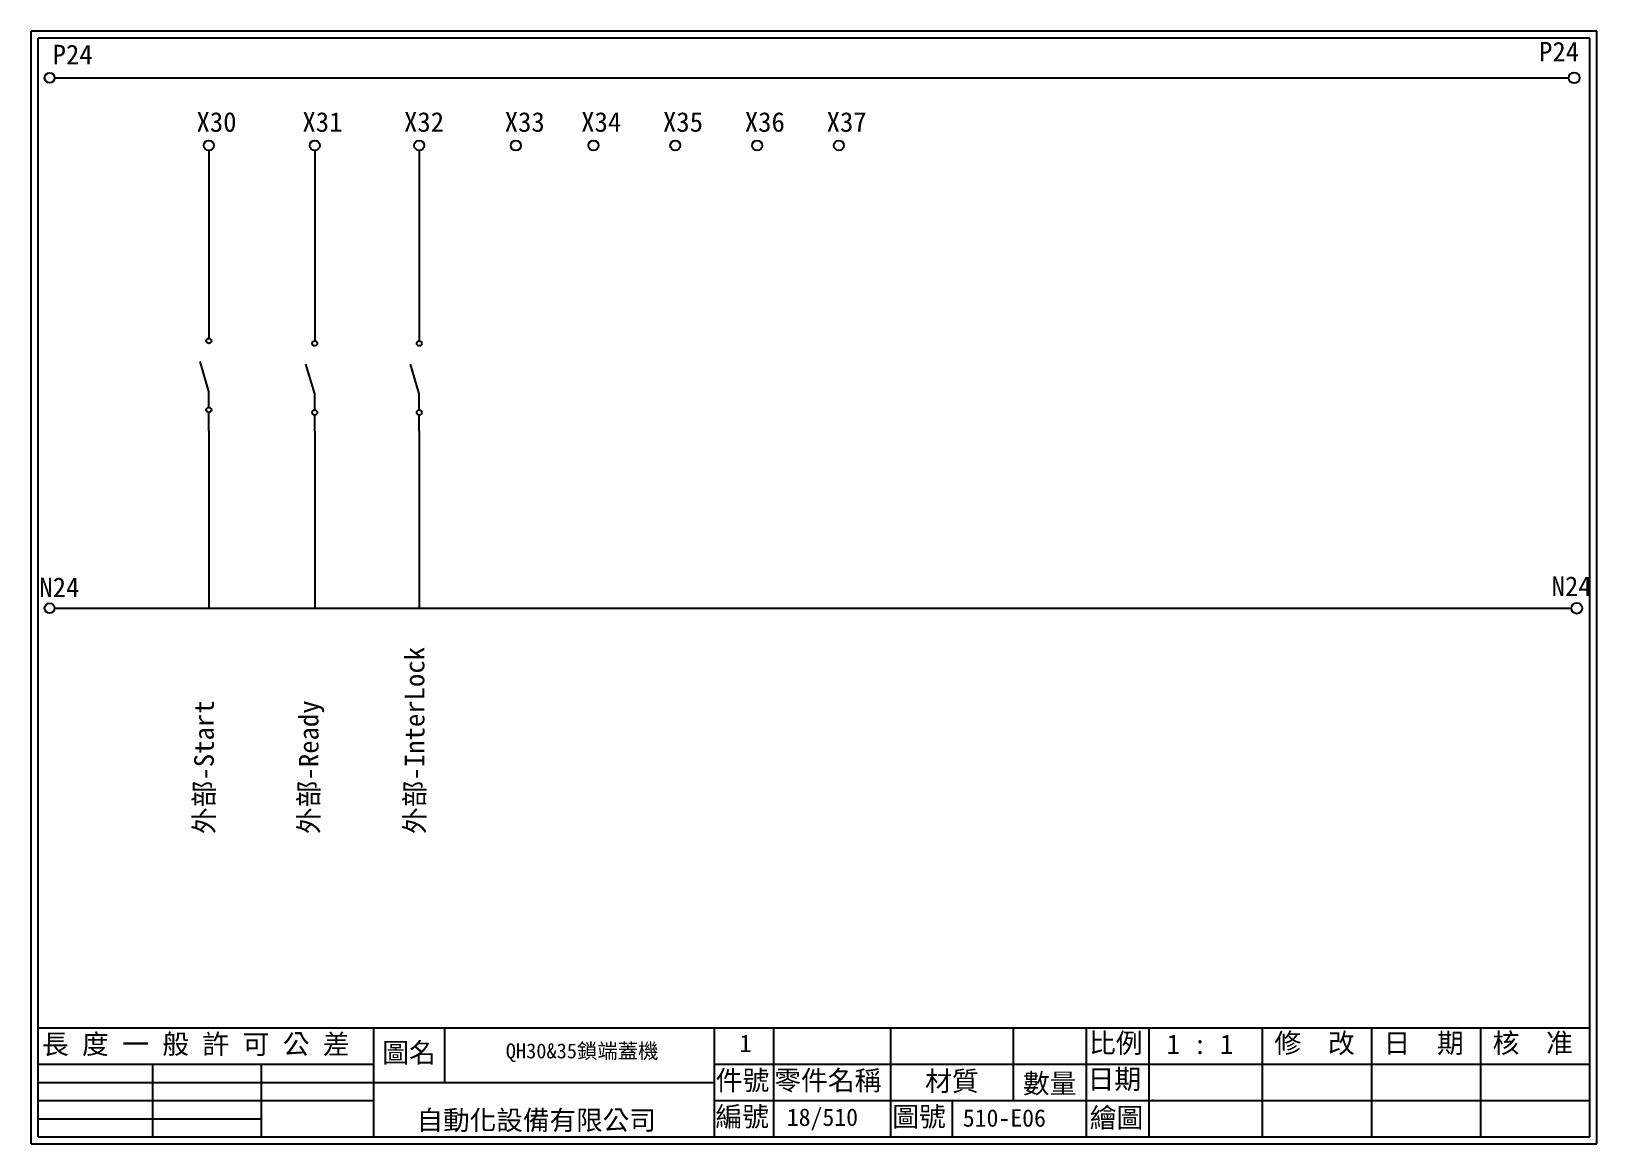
# Model space of a CAD drawing. Extents: x 1092 to 1379, y 1199 to 1403.
import ezdxf

# ---------------------------------------------------------------- set-up
doc = ezdxf.new("R2010")
doc.units = 0
doc.layers.get('0').update_dxf_attribs({"linetype": 'CONTINUOUS'})
for name, color, linetype in [('7', 7, 'CONTINUOUS'), ('圖框層', 7, 'CONTINUOUS'), ('文字層', 4, 'CONTINUOUS'), ('標尺寸層', 3, 'CONTINUOUS')]:
    doc.layers.add(name, color=color, linetype=linetype)
doc.styles.add('STSL', font='kaiu.ttf')

msp = doc.modelspace()

# ---------------------------------------------------------------- linework, layer by layer
for p, q in [((1124.17, 1333.89), (1124.17, 1336.81)), ((1143.59, 1333.42), (1143.59, 1336.35)), ((1162.76, 1333.42), (1162.76, 1336.35))]:
    msp.add_line(p, q)
for centre in [(1374.5, 1394.32), (1374.98, 1297.06)]:
    msp.add_circle(centre, 1)
at = {"layer": '7'}
for centre in [(1124.17, 1346.09), (1143.59, 1345.63), (1162.76, 1345.63), (1124.17, 1333.42), (1143.59, 1332.96), (1162.76, 1332.96)]:
    msp.add_circle(centre, 0.464, dxfattribs=at)
at = {"layer": '圖框層', "color": 7}
for p, q in [((1378.63, 1402.85), (1091.63, 1402.85)), ((1091.63, 1198.88), (1091.63, 1402.85)), ((1377.38, 1401.6), (1092.88, 1401.6)), ((1092.88, 1200.13), (1092.88, 1401.6)), ((1377.38, 1200.13), (1377.38, 1401.6)), ((1378.63, 1198.88), (1378.63, 1402.85)), ((1092.88, 1220.13), (1203.36, 1220.13)), ((1154.42, 1200.13), (1154.42, 1220.13)), ((1167.45, 1210.13), (1167.45, 1220.13)), ((1203.36, 1220.13), (1377.38, 1220.13)), ((1216.9, 1200.13), (1216.9, 1220.13)), ((1227.78, 1200.13), (1227.78, 1220.13)), ((1249.2, 1200.13), (1249.2, 1220.13)), ((1271.68, 1206.8), (1271.68, 1220.13)), ((1285.09, 1200.13), (1285.09, 1220.13)), ((1296.57, 1200.13), (1296.57, 1220.13)), ((1317.38, 1200.13), (1317.38, 1220.13)), ((1337.38, 1200.13), (1337.38, 1220.13)), ((1357.38, 1200.13), (1357.38, 1220.13)), ((1092.88, 1213.46), (1154.42, 1213.46)), ((1113.92, 1200.13), (1113.92, 1213.46)), ((1133.86, 1200.13), (1133.86, 1213.46)), ((1216.9, 1213.46), (1377.38, 1213.46)), ((1092.88, 1210.13), (1156.91, 1210.13)), ((1156.91, 1210.13), (1216.9, 1210.13)), ((1092.88, 1206.8), (1154.42, 1206.8)), ((1216.9, 1206.8), (1377.38, 1206.8)), ((1260.51, 1200.13), (1260.51, 1206.8)), ((1092.88, 1203.47), (1133.86, 1203.47)), ((1092.88, 1200.13), (1377.38, 1200.13)), ((1091.63, 1198.88), (1378.63, 1198.88))]:
    msp.add_line(p, q, dxfattribs=at)
at = {"layer": '圖框層', "color": 4}
msp.add_point((1297.17, 1206.8), dxfattribs=at)
at = {"layer": '標尺寸層', "color": 7}
for p, q in [((1095.91, 1394.32), (1373.5, 1394.32)), ((1124.17, 1381.01), (1124.17, 1346.56)), ((1143.59, 1381.01), (1143.59, 1346.09)), ((1162.76, 1381.01), (1162.76, 1346.09)), ((1124.17, 1336.81), (1122.56, 1342.28)), ((1143.59, 1336.35), (1141.98, 1341.81)), ((1162.76, 1336.35), (1161.15, 1341.81)), ((1124.17, 1329.56), (1124.17, 1297.06)), ((1143.59, 1329.56), (1143.59, 1297.06)), ((1162.76, 1329.56), (1162.76, 1297.06)), ((1096.11, 1297.06), (1373.98, 1297.06))]:
    msp.add_line(p, q, dxfattribs=at)
at = {"layer": '標尺寸層', "color": 0}
for p, q in [((1124.17, 1329.56), (1124.17, 1332.96)), ((1143.59, 1329.56), (1143.59, 1332.49)), ((1162.76, 1329.56), (1162.76, 1332.49))]:
    msp.add_line(p, q, dxfattribs=at)
at = {"layer": '標尺寸層', "color": 7}
for centre in [(1094.99, 1394.32), (1124.17, 1381.93), (1143.59, 1381.93), (1162.76, 1381.93), (1180.46, 1381.91), (1194.7, 1381.93), (1194.7, 1381.93), (1209.7, 1381.93), (1209.7, 1381.93), (1224.7, 1381.93), (1224.7, 1381.93), (1239.7, 1381.93), (1239.7, 1381.93), (1094.99, 1297.06)]:
    msp.add_circle(centre, 0.92, dxfattribs=at)

# ---------------------------------------------------------------- texts
at = {"layer": '圖框層', "color": 4, "style": 'STSL'}
for s, height, p in [('P24', 3.6, (1368.06, 1397.32)), ('P24', 3.6, (1095.53, 1396.79)), ('X30', 3.6, (1121.91, 1384.43)), ('X31', 3.6, (1141.33, 1384.43)), ('X32', 3.6, (1159.96, 1384.43)), ('X33', 3.6, (1178.42, 1384.43)), ('X34', 3.6, (1192.44, 1384.43)), ('X35', 3.6, (1207.44, 1384.43)), ('X36', 3.6, (1222.44, 1384.43)), ('X37', 3.6, (1237.44, 1384.43)), ('N24', 3.6, (1093.1, 1299.1)), ('N24', 3.6, (1370.36, 1299.3)), ('    長 度 一 般 許 可 公 差', 3.6, (1083.77, 1215.34)), ('圖名', 3.6, (1155.96, 1213.78)), ('QH30&35鎖端蓋機', 2.7403, (1178.62, 1214.53)), ('比例', 3.6, (1285.55, 1215.56)), ('修  改', 3.6, (1319.54, 1215.54)), ('日  期', 3.6, (1339.54, 1215.54)), ('核  准', 3.6, (1359.54, 1215.54)), ('件號', 3.6, (1217.11, 1208.7)), ('零件名稱', 3.6, (1227.84, 1208.69)), ('材質', 3.6, (1255.51, 1208.56)), ('數量', 3.6, (1273.42, 1208.13)), ('日期', 3.6, (1285.29, 1208.93)), ('自動化設備有限公司', 3.574, (1162.26, 1201.41)), ('編號', 3.6, (1217.06, 1202.04)), ('18/510', 3.2, (1230.14, 1202.14)), ('圖號', 3.6, (1249.47, 1202.04)), ('繪圖', 3.6, (1285.68, 1201.85))]:
    msp.add_text(s, height=height, dxfattribs=at).set_placement(p)
for s, p in [('外部-InterLock', (1163.7, 1255.65)), ('外部-Start', (1125.09, 1255.65)), ('外部-Ready', (1144.28, 1255.65))]:
    msp.add_text(s, height=3.6, rotation=90, dxfattribs=at).set_placement(p)
at = {"layer": '文字層', "color": 4, "style": 'STSL'}
for s, height, p in [('1 ', 3.2, (1221.48, 1215.69)), ('1 : 1', 3.599, (1299.78, 1215.31)), ('510-E06', 3.2, (1262.41, 1202))]:
    msp.add_text(s, height=height, dxfattribs=at).set_placement(p)

doc.saveas('drawing.dxf')
